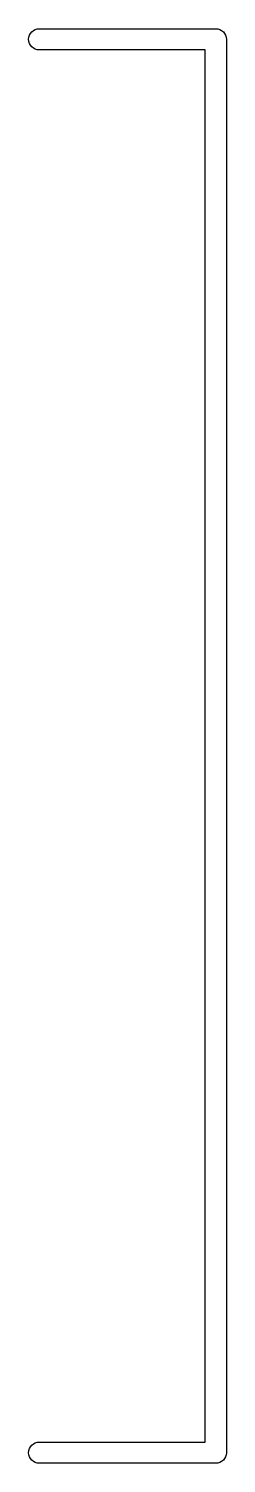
# Model space of a CAD drawing. Extents: x 85.9 to 159.2, y -122.9 to -78.6.
# Drawn here: x 98.94 to 100.06, y -115.06 to -106.94 of the extents above; entities that cross this region are included whole.
import ezdxf

# ---------------------------------------------------------------- set-up
doc = ezdxf.new("R2010")
doc.units = 0
doc.header["$MEASUREMENT"] = 0
doc.layers.add('BLACK', color=7, linetype='CONTINUOUS')

msp = doc.modelspace()

# ---------------------------------------------------------------- linework, layer by layer
at = {"layer": 'BLACK', "linetype": 'CONTINUOUS'}
for p, q in [((98.9882, -106.941), (98.9971, -106.94)), ((98.9971, -106.94), (99.9971, -106.94)), ((99.9971, -106.94), (100, -106.94)), ((100, -106.94), (100.003, -106.94)), ((100.003, -106.94), (100.003, -106.94)), ((100.003, -106.94), (100.012, -106.941)), ((98.9397, -107), (98.9409, -106.988)), ((98.9409, -107.012), (98.9397, -107)), ((98.9409, -106.988), (98.9443, -106.977)), ((98.9443, -107.023), (98.9409, -107.012)), ((98.9443, -106.977), (98.9499, -106.967)), ((98.9499, -106.967), (98.9574, -106.957)), ((98.9574, -106.957), (98.9665, -106.95)), ((98.9665, -106.95), (98.9769, -106.944)), ((98.9769, -106.944), (98.9882, -106.941)), ((100.012, -106.941), (100.023, -106.944)), ((100.023, -106.944), (100.033, -106.95)), ((100.033, -106.95), (100.043, -106.957)), ((100.043, -106.957), (100.05, -106.967)), ((100.05, -106.967), (100.056, -106.977)), ((100.056, -106.977), (100.059, -106.988)), ((100.059, -106.988), (100.059, -106.99)), ((100.059, -106.99), (100.06, -107)), ((100.06, -107), (100.06, -107.003)), ((100.06, -107.003), (100.06, -114.997)), ((98.9499, -107.033), (98.9443, -107.023)), ((98.9574, -107.043), (98.9499, -107.033)), ((98.9665, -107.05), (98.9574, -107.043)), ((98.9769, -107.056), (98.9665, -107.05)), ((98.9882, -107.059), (98.9769, -107.056)), ((98.9971, -107.06), (98.9882, -107.059)), ((99.94, -107.06), (98.9971, -107.06)), ((99.94, -114.94), (99.94, -107.06)), ((98.9409, -114.988), (98.9443, -114.977)), ((98.9443, -114.977), (98.9499, -114.967)), ((98.9499, -114.967), (98.9574, -114.957)), ((98.9574, -114.957), (98.9665, -114.95)), ((98.9665, -114.95), (98.9769, -114.944)), ((98.9769, -114.944), (98.9882, -114.941)), ((98.9882, -114.941), (98.9971, -114.94)), ((98.9971, -114.94), (99.94, -114.94)), ((98.9397, -115), (98.9409, -114.988)), ((98.9409, -115.012), (98.9397, -115)), ((98.9443, -115.023), (98.9409, -115.012)), ((98.9499, -115.033), (98.9443, -115.023)), ((98.9574, -115.043), (98.9499, -115.033)), ((98.9665, -115.05), (98.9574, -115.043)), ((98.9769, -115.056), (98.9665, -115.05)), ((98.9882, -115.059), (98.9769, -115.056)), ((98.9971, -115.06), (98.9882, -115.059)), ((99.9971, -115.06), (98.9971, -115.06)), ((100, -115.06), (99.9971, -115.06)), ((100.012, -115.059), (100, -115.06)), ((100.023, -115.056), (100.012, -115.059)), ((100.033, -115.05), (100.023, -115.056)), ((100.043, -115.043), (100.033, -115.05)), ((100.05, -115.033), (100.043, -115.043)), ((100.056, -115.023), (100.05, -115.033)), ((100.059, -115.012), (100.056, -115.023)), ((100.06, -115.003), (100.059, -115.012)), ((100.06, -114.997), (100.06, -115)), ((100.06, -115), (100.06, -115.003))]:
    msp.add_line(p, q, dxfattribs=at)

doc.saveas('drawing.dxf')
